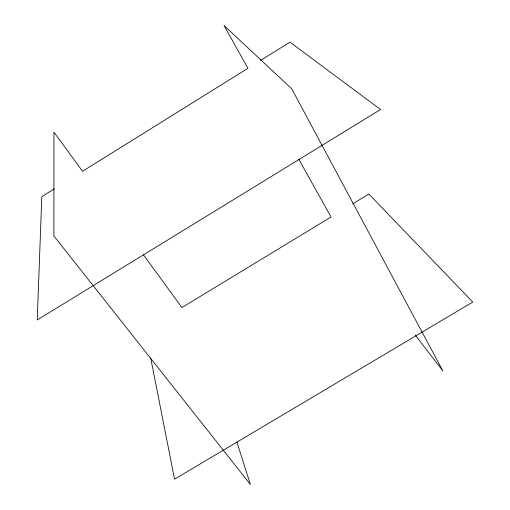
<?xml version="1.0" encoding="UTF-8"?>
<svg xmlns="http://www.w3.org/2000/svg" width="510" height="510" viewBox="0 0 510 510"><rect width="100%" height="100%" fill="white"/><g stroke="black" fill="none" stroke-linecap="round" stroke-linejoin="round"><path stroke-width="0.76" d="M54.493 188.738L41.814 196.63L37.236 319.974L380.562 109.516L289.973 42.151L260.616 60.422M352.671 203.879L368.883 194.036L472.764 302.048L174.541 479.183L150.705 357.988M415.204 335.032L442.878 370.923L291.733 88.778L224.005 25.5L247.943 68.314L82.512 171.296L53.939 132.135L53.881 235.958L250.404 484.5L236.895 441.998M143.469 254.841L181.917 307.536L331.054 216.999L298.822 159.33"/></g></svg>
